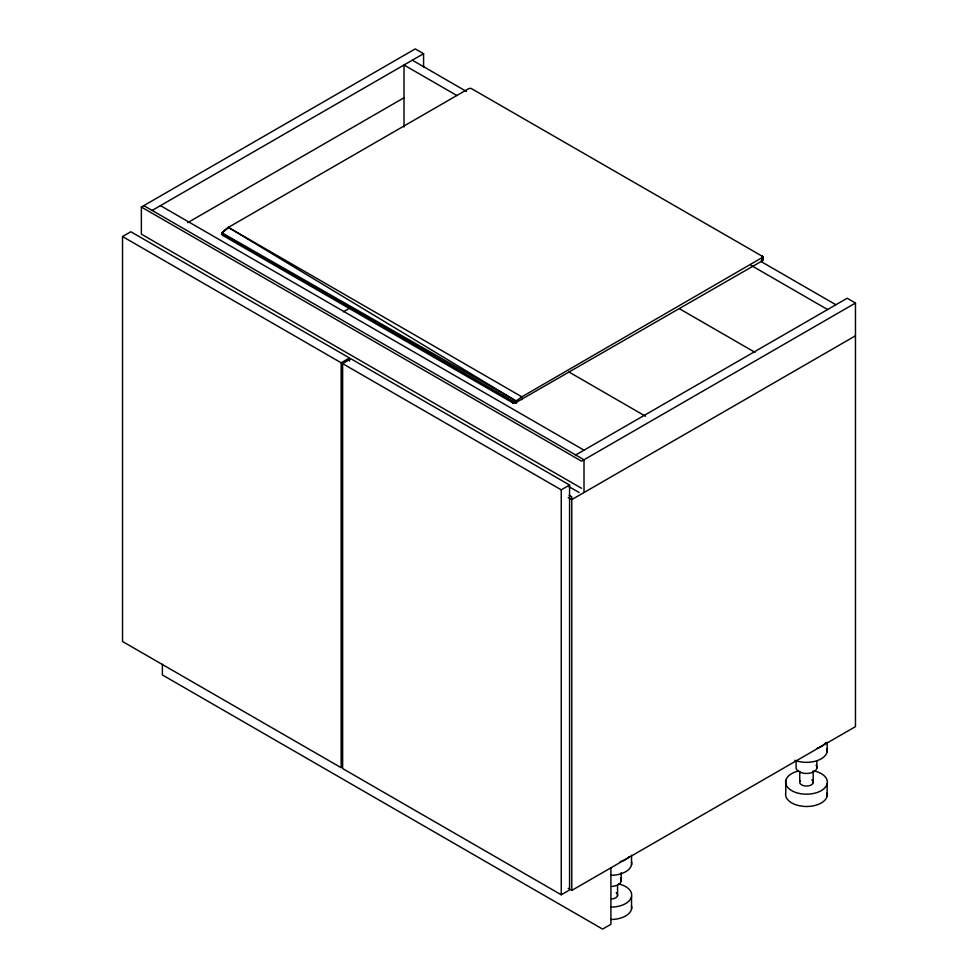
<?xml version="1.0" encoding="UTF-8"?>
<svg xmlns="http://www.w3.org/2000/svg" width="978" height="978" viewBox="0 0 978 978"><rect width="100%" height="100%" fill="white"/><g stroke="black" fill="none" stroke-linecap="round" stroke-linejoin="round"><path stroke-width="1.47" d="M516.506 402.728L516.506 401.224L222.25 232.972L222.25 234.598L222.642 232.165L228.387 227.385L468.584 88.717L470.834 88.252L762.706 256.493L762.84 260.014L762.045 260.967L514.856 403.18L512.594 402.728L223.045 235.551L222.25 232.972L228.387 227.385L521.861 396.824L762.84 257.19M222.385 234.94L222.385 233.766L223.045 235.551L222.25 232.972L223.057 234.414L514.257 401.97L514.856 403.18L514.856 401.909L521.861 396.824L521.861 399.647M222.25 234.598L222.263 233.387M223.057 234.414L222.654 235.27L222.654 234.121M513.095 402.96L513.108 401.811L514.856 401.909L515.455 403.107L516.005 401.542L516.017 402.96L515.455 401.762L513.658 403.107L513.108 401.811L512.594 402.728L512.606 401.591L513.095 402.96L513.658 401.934L513.658 403.107L514.856 401.909M222.25 234.255L222.642 232.165L228.387 227.385L516.506 401.224L514.856 403.18M581.568 488.291L141.37 234.145L141.37 207.03L415.271 48.9L423.584 53.704L423.584 67.103M152.128 210.429L423.584 53.704M122.531 236.542L341.163 362.777L341.163 767.718L122.531 641.495L122.531 236.542L130.844 231.749L349.476 357.972L349.476 361.029M187.703 222.642L403.816 97.873M343.437 311.762L350.026 307.96M341.163 362.777L349.476 357.972M342.63 363.62L350.943 358.816L569.575 485.039L569.575 889.992L561.262 894.784L342.63 768.561L342.63 363.62L561.262 489.844L569.575 485.039M575.7 454.966L847.156 298.241L855.469 303.046L855.469 726.63L571.788 890.408L568.218 888.354M855.469 303.046L581.568 461.176L141.37 207.03M855.469 335.809L571.788 499.587L568.218 497.533M412.337 60.196L466.433 91.431M760.688 261.322L835.897 304.745M456.799 95.465L404.012 65L404.012 127.018M751.055 265.356L827.584 309.537M679.796 308.938L755.016 352.361M568.964 372.019L645.492 416.2M160.441 205.624L584.013 450.173M143.815 205.624L584.013 459.77L584.013 492.521M568.548 486.421L579.123 492.521M569.135 495.235L571.788 496.763L571.788 890.408M762.437 258.999L762.84 259.671M222.385 233.766L222.654 235.27M223.033 231.798L223.045 233.302M222.642 232.165L222.654 233.583M515.455 401.762L515.455 403.107M827.168 742.314L827.168 751.899M827.168 783.733L827.168 796.055M816.826 761.104L816.826 768.256M813.195 770.909L813.195 782.657M799.747 771.336L799.747 781.605M796.116 760.933L796.116 766.654A10.44 6.027 0 0 0 807.804 773.427A10.44 6.027 0 0 0 816.117 765.163M785.774 780.517L785.774 792.84A20.868 12.054 0 0 0 798.549 805.554L803.806 806.398A20.807 12.017 0 0 0 827.168 792.913M762.706 256.493L762.706 260.356M762.437 256.175L762.437 260.686M762.045 258.143L762.045 260.967M631.531 855.273L631.531 864.858M631.531 896.692L631.531 909.014M621.177 872.633L621.177 881.215M617.558 885.335L617.558 895.603M610.908 867.816L610.908 924.296L602.595 929.1L162.397 674.954L162.397 664.27M561.262 489.844L561.262 894.784M811.85 779.747A6.785 3.912 0 0 1 811.471 784.784A6.785 3.912 0 0 1 802.816 785.432A6.785 3.912 0 0 1 800.212 780.627M814.417 770.982A20.868 12.054 0 0 1 823.06 789.442A20.868 12.054 0 0 1 789.943 789.49A20.868 12.054 0 0 1 798.439 771.006M827.168 748.757A20.868 12.054 0 0 1 817.474 760.529A20.868 12.054 0 0 1 794.894 760.322M825.738 742.608A20.868 12.054 0 0 1 816.936 748.402M616.213 892.706A6.785 3.912 0 0 1 611.727 898.965M618.781 883.941A20.868 12.054 0 0 1 631.311 897.401A20.868 12.054 0 0 1 610.883 907.132M620.48 878.11A10.44 6.027 0 0 1 612.216 886.374M631.531 861.704A20.868 12.054 0 0 1 610.883 875.298M631.519 905.86A20.807 12.017 0 0 1 610.883 919.491M629.331 856.508A20.868 12.054 0 0 1 620.089 861.728"/></g></svg>
